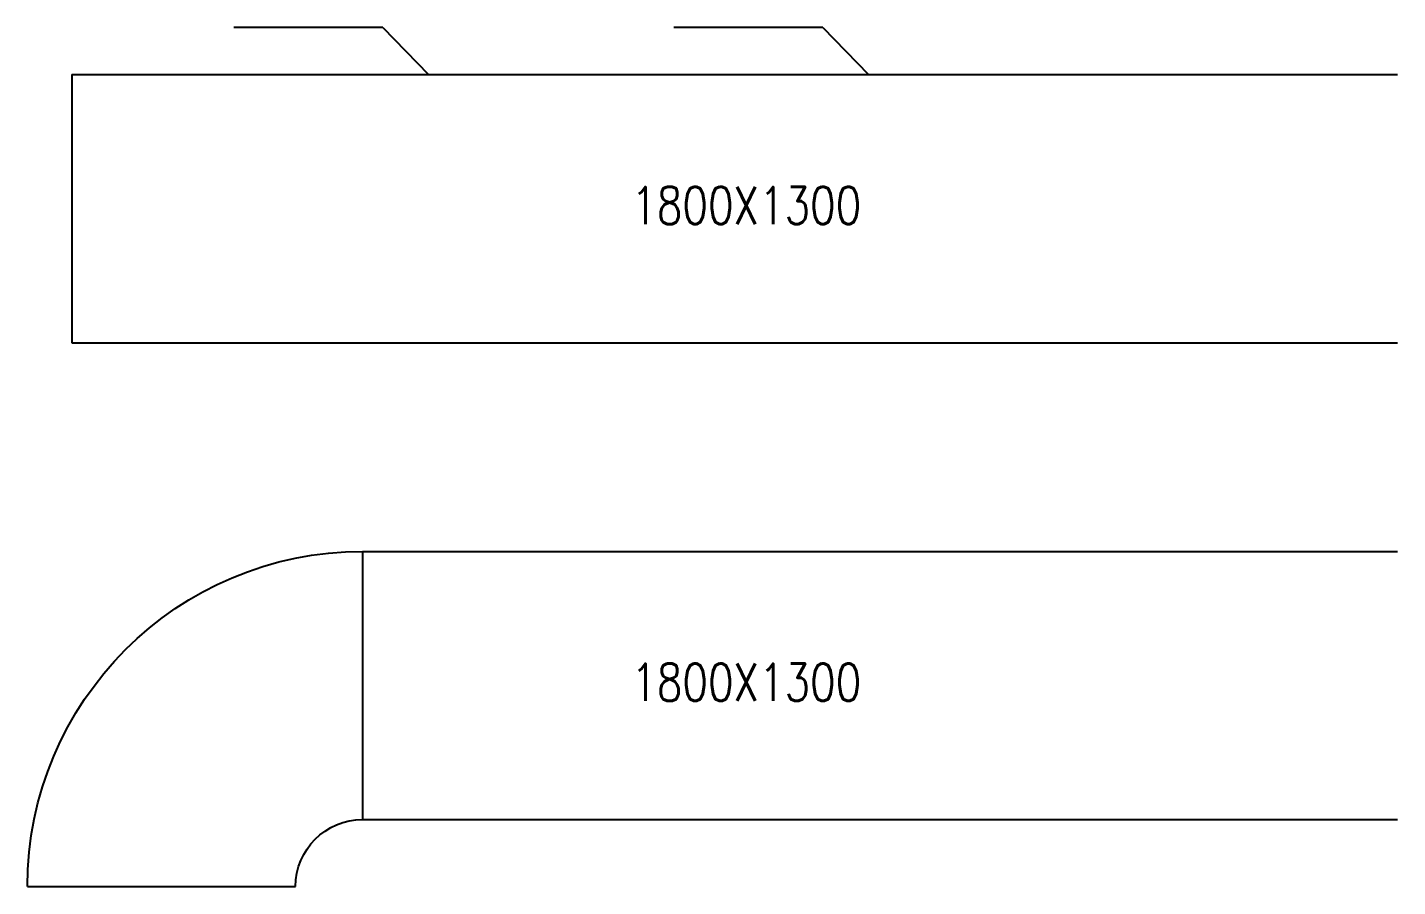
# Model space of a CAD drawing. Extents: x -255138 to 664740, y -29000 to 131250.
# Drawn here: x 655543 to 664740, y 62638 to 68405 of the extents above; entities that cross this region are included whole.
import ezdxf
from ezdxf.enums import TextEntityAlignment as Align

# ---------------------------------------------------------------- set-up
doc = ezdxf.new("R2010")
doc.units = 0
doc.header["$LTSCALE"] = 10
doc.layers.add('XFM1D40-200k$0$M-CMDUCT-TEXT', color=3, linetype='Continuous')
doc.layers.add('XFM1D40-200k$0$M-HVAC-CMDUCT', color=150, linetype='Continuous')
doc.styles.add('XFM1D40-200k$0$aa-txt', font='simplex.shx', dxfattribs={"width": 0.8, "height": 25, "bigfont": 'chineset.shx'})

# ---------------------------------------------------------------- blocks, each defined once
blk = doc.blocks.new('XFM1D40-200k$0$90-DUCT-0.75D')
for p, q in [((-125, 75), (-25, 75)), ((0, -50), (0, 50))]:
    blk.add_line(p, q)
for radius in [125, 25]:
    blk.add_arc((0, 75), radius, 180, 270)
blk = doc.blocks.new('XFM1D40-200k')
at = {"layer": 'XFM1D40-200k$0$M-HVAC-CMDUCT'}
for p, q in [((657928.8, 68404.5), (656928.8, 68404.5)), ((657928.8, 68404.5), (658236.2, 68087.7)), ((660881.2, 68404.5), (659881.2, 68404.5)), ((660881.2, 68404.5), (661188.7, 68087.7)), ((655841.5, 68087.7), (664739.7, 68087.7)), ((655841.5, 68087.7), (655841.5, 66287.7)), ((655841.5, 66287.7), (664739.7, 66287.7)), ((657793.2, 64887.7), (664739.7, 64887.7)), ((657793.2, 63087.7), (664739.7, 63087.7))]:
    blk.add_line(p, q, dxfattribs=at)
at = {"layer": 'XFM1D40-200k$0$M-HVAC-CMDUCT', "xscale": -18, "yscale": 18, "zscale": 18, "rotation": 180}
blk.add_blockref('XFM1D40-200k$0$90-DUCT-0.75D', (657793.2, 63987.7), dxfattribs=at)
at = {"layer": 'XFM1D40-200k$0$M-CMDUCT-TEXT', "style": 'XFM1D40-200k$0$aa-txt', "width": 0.8}
for p in [(659596.7, 67209.4), (659596.7, 64009.4)]:
    blk.add_text('1800X1300', height=250, dxfattribs=at).set_placement(p, align=Align.MIDDLE_LEFT)

msp = doc.modelspace()

# ---------------------------------------------------------------- block references
msp.add_blockref('XFM1D40-200k', (0, 0))

doc.saveas('drawing.dxf')
